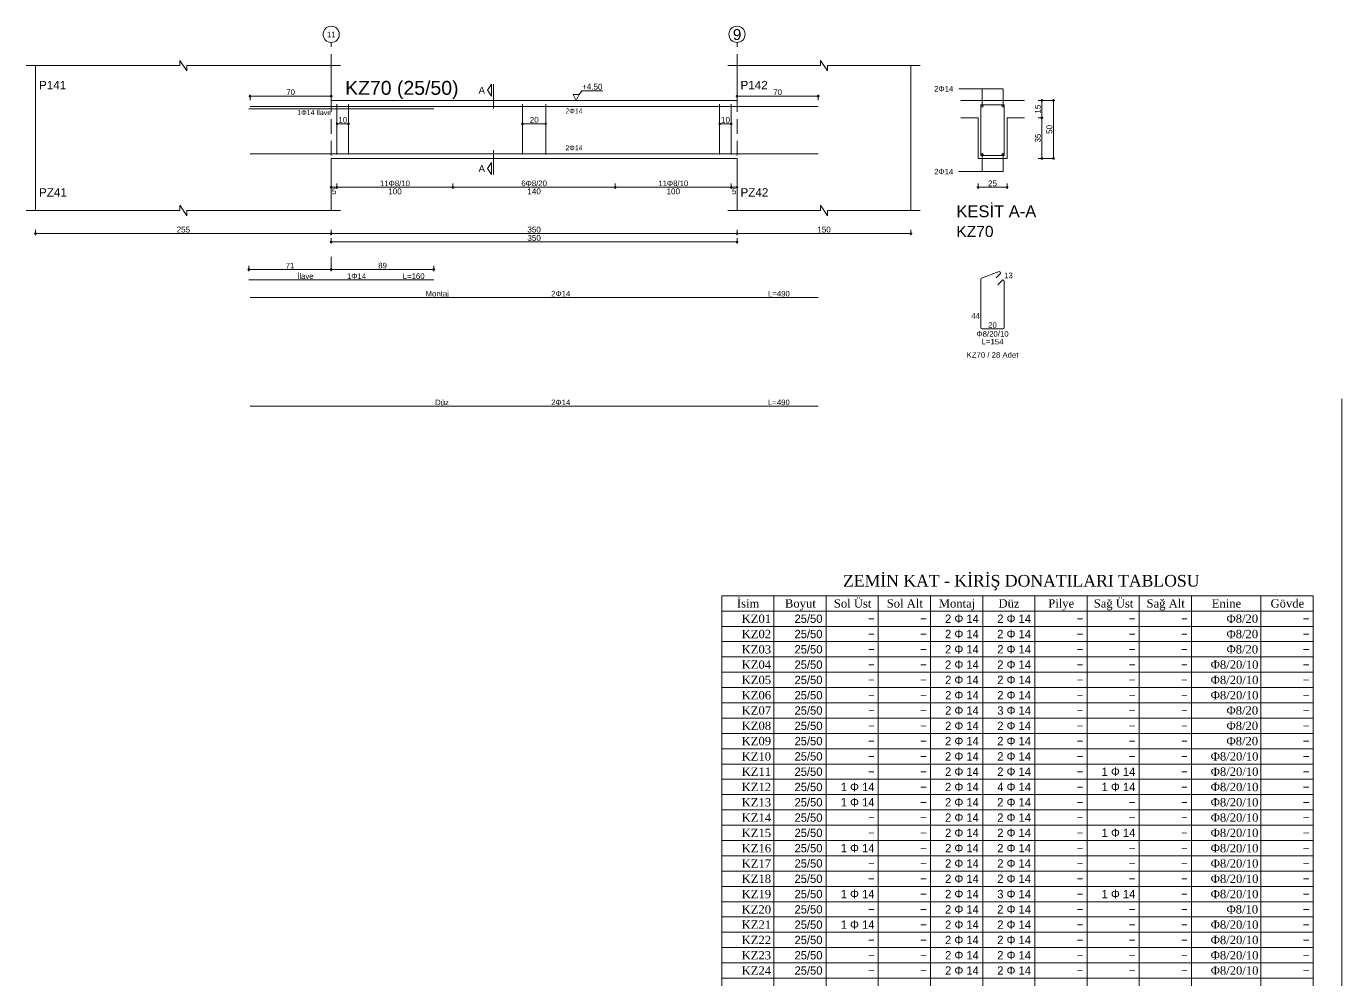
# Model space of a CAD drawing. Header units: millimetres. Extents: x 23801 to 80069, y 9628 to 14137.
# Drawn here: x 42310 to 44011, y 10992 to 12226 of the extents above; entities that cross this region are included whole.
import ezdxf

# ---------------------------------------------------------------- set-up
doc = ezdxf.new("R2010")
doc.units = ezdxf.units.MM
doc.linetypes.add('DASHDOT2', pattern=[12.7, 6.35, -3.175, 0, -3.175])
doc.linetypes.add('DASHED4', pattern=[18.75, 12.5, -6.25])
doc.layers.add('aks', color=251, linetype='DASHDOT2', lineweight=35)
for name, color, linetype in [('Donatı Metraj Tablosu', 7, 'Continuous'), ('Donatı Topl. Uzun. Yazısı', 7, 'Continuous'), ('Donatı Uz. Yazısı', 7, 'Continuous'), ('Donatı Yazısı', 7, 'Continuous'), ('Donatı Çizgisi', 7, 'Continuous'), ('Kiriş', 7, 'Continuous'), ('Standart', 7, 'Continuous'), ('Ölçülendirme', 7, 'Continuous')]:
    doc.layers.add(name, color=color, linetype=linetype)
doc.styles.add('arial_1_18', font='arial.ttf', dxfattribs={"height": 0.2})
doc.styles.add('symbol_1_18', font='symbol.ttf', dxfattribs={"height": 0.2})
doc.styles.add('times new roman_1_18', font='times.ttf', dxfattribs={"height": 0.2})

# ---------------------------------------------------------------- blocks, each defined once
blk = doc.blocks.new('IDE1071Entity7320')
at = {"layer": 'aks', "color": 30, "linetype": 'DASHED4', "lineweight": 5}
for points in [[(16121, 1648.7), (16121, 1783.7)], [(16471, 1648.7), (16471, 1783.7)], [(16121, 1587.7), (16121, 1598.7)]]:
    blk.add_lwpolyline(points, dxfattribs=at)
at = {"layer": 'aks', "color": 1, "linetype": 'Continuous', "lineweight": 5}
for centre in [(16121, 1790.7), (16471, 1790.7)]:
    blk.add_circle(centre, 7, dxfattribs=at)
at = {"layer": 'Donatı Çizgisi', "color": 5, "linetype": 'Continuous', "lineweight": 5}
for points in [[(16050, 1726.3), (16209.5, 1726.3)], [(16051, 1728.3), (16541, 1728.3)], [(16126, 1686.9), (16126, 1730.5)], [(16136, 1686.9), (16136, 1730.5)], [(16286, 1686.9), (16286, 1730.5)], [(16306, 1686.9), (16306, 1730.5)], [(16456, 1686.9), (16456, 1730.5)], [(16466, 1686.9), (16466, 1730.5)], [(16681.4, 1686.2), (16681.4, 1729.8)], [(16681.4, 1729.8), (16701.4, 1729.8)], [(16701.4, 1686.2), (16701.4, 1729.8)], [(16051, 1687.6), (16541, 1687.6)], [(16681.4, 1686.2), (16701.4, 1686.2)], [(16050, 1578.7), (16209.5, 1578.7)], [(16681.4, 1537.6), (16681.4, 1579.4)], [(16682, 1580.4), (16697, 1585.9)], [(16694.5, 1580.5), (16698.1, 1584.2)], [(16695.9, 1574.6), (16699.6, 1578.4)], [(16701.4, 1537.6), (16701.4, 1577.7)], [(16051, 1563.6), (16541, 1563.6)], [(16682.4, 1536.6), (16700.3, 1536.6)], [(16051, 1469.7), (16541, 1469.7)]]:
    blk.add_lwpolyline(points, dxfattribs=at)
for centre in [(16682.4, 1728.8), (16700.4, 1728.8), (16682.4, 1687.2), (16700.4, 1687.2)]:
    blk.add_circle(centre, 1, dxfattribs=at)
for centre, start, end in [((16682.4, 1579.4), 110, 180), ((16697.4, 1584.9), 315, 110), ((16700.3, 1577.7), 0, 135), ((16682.4, 1537.6), 180, 270), ((16700.3, 1537.6), 270, 0)]:
    blk.add_arc(centre, 1.02, start, end, dxfattribs=at)
at = {"layer": 'Kiriş', "color": 1, "linetype": 'Continuous', "lineweight": 5}
for points in [[(15858, 1763.7), (15990.5, 1763.7)], [(15866, 1638.7), (15866, 1763.7)], [(15990.5, 1763.7), (15990.5, 1768.2)], [(15996.5, 1759.2), (15990.5, 1768.2)], [(15996.5, 1759.2), (15996.5, 1763.7)], [(15996.5, 1763.7), (16129, 1763.7)], [(16121, 1733.7), (16121, 1763.7)], [(16463, 1763.7), (16543, 1763.7)], [(16471, 1733.7), (16471, 1763.7)], [(16543, 1763.7), (16543, 1768.2)], [(16549, 1759.2), (16543, 1768.2)], [(16549, 1763.7), (16629, 1763.7)], [(16549, 1759.2), (16549, 1763.7)], [(16621, 1638.7), (16621, 1763.7)], [(16121, 1733.7), (16471, 1733.7)], [(16663.9, 1733.7), (16718.9, 1733.7)], [(16663.9, 1718.7), (16678.9, 1718.7)], [(16678.9, 1683.6), (16678.9, 1718.7)], [(16703.9, 1718.7), (16718.9, 1718.7)], [(16703.9, 1683.6), (16703.9, 1718.7)], [(16121, 1683.6), (16471, 1683.6)], [(16121, 1638.7), (16121, 1683.6)], [(16471, 1638.7), (16471, 1683.6)], [(16678.9, 1683.6), (16703.9, 1683.6)], [(15858, 1638.7), (15990.5, 1638.7)], [(15996.5, 1634.2), (15990.5, 1643.2)], [(15990.5, 1638.7), (15990.5, 1643.2)], [(15996.5, 1638.7), (16129, 1638.7)], [(15996.5, 1634.2), (15996.5, 1638.7)], [(16463, 1638.7), (16543, 1638.7)], [(16549, 1634.2), (16543, 1643.2)], [(16543, 1638.7), (16543, 1643.2)], [(16549, 1638.7), (16629, 1638.7)], [(16549, 1634.2), (16549, 1638.7)]]:
    blk.add_lwpolyline(points, dxfattribs=at)
at = {"layer": 'Ölçülendirme', "color": 1, "linetype": 'Continuous', "lineweight": 5}
for points in [[(16255.8, 1742.4), (16259.3, 1747.7)], [(16259.3, 1737.2), (16259.3, 1747.7)], [(16261, 1726.7), (16261, 1747.7)], [(16050, 1737.3), (16122, 1737.3)], [(16051, 1734), (16051, 1738.5)], [(16121, 1734), (16121, 1738.5)], [(16259.3, 1737.2), (16255.8, 1742.4)], [(16332.3, 1733.7), (16329.8, 1738.7)], [(16329.8, 1738.7), (16334.8, 1738.7)], [(16334.8, 1738.7), (16332.3, 1733.7)], [(16334.8, 1738.7), (16337.3, 1742)], [(16337.3, 1742), (16355, 1742)], [(16470, 1737.3), (16542, 1737.3)], [(16471, 1734), (16471, 1738.5)], [(16541, 1734), (16541, 1738.5)], [(16662.4, 1743.8), (16700.4, 1743.8)], [(16682.4, 1728.8), (16682.4, 1743.8)], [(16700.4, 1728.8), (16700.4, 1743.8)], [(16332.3, 1733.7), (16332.3, 1733.7)], [(16730.6, 1733.7), (16745.1, 1733.7)], [(16733.9, 1682.7), (16733.9, 1734.7)], [(16743.9, 1682.7), (16743.9, 1734.7)], [(16126, 1713.5), (16136, 1713.5)], [(16286, 1713.5), (16306, 1713.5)], [(16456, 1713.5), (16466, 1713.5)], [(16730.6, 1718.7), (16735.1, 1718.7)], [(16261, 1669.7), (16261, 1690.7)], [(16255.8, 1674.9), (16259.3, 1680.2)], [(16259.3, 1669.7), (16259.3, 1680.2)], [(16682.4, 1672.2), (16682.4, 1687.2)], [(16700.4, 1672.2), (16700.4, 1687.2)], [(16730.6, 1683.6), (16745.1, 1683.6)], [(16259.3, 1669.7), (16255.8, 1674.9)], [(16662.4, 1672.2), (16700.4, 1672.2)], [(16120, 1658.7), (16472, 1658.7)], [(16121, 1657.4), (16121, 1661.9)], [(16126, 1657.4), (16126, 1661.9)], [(16226, 1657.4), (16226, 1661.9)], [(16366, 1657.4), (16366, 1661.9)], [(16466, 1657.4), (16466, 1661.9)], [(16471, 1657.4), (16471, 1661.9)], [(16677.9, 1658.7), (16704.9, 1658.7)], [(16678.9, 1657.4), (16678.9, 1661.9)], [(16703.9, 1657.4), (16703.9, 1661.9)], [(15865, 1618.7), (16622, 1618.7)], [(15866, 1617.4), (15866, 1621.9)], [(16120, 1611.5), (16472, 1611.5)], [(16121, 1617.4), (16121, 1621.9)], [(16121, 1610.2), (16121, 1614.7)], [(16471, 1617.4), (16471, 1621.9)], [(16471, 1610.2), (16471, 1614.7)], [(16621, 1617.4), (16621, 1621.9)], [(16050, 1586.4), (16050, 1590.9)], [(16121, 1586.4), (16121, 1590.9)], [(16121, 1586.4), (16121, 1590.9)], [(16209.5, 1586.4), (16209.5, 1590.9)], [(16049, 1587.7), (16122, 1587.7)], [(16120, 1587.7), (16210.5, 1587.7)]]:
    blk.add_lwpolyline(points, dxfattribs=at)
for centre in [(16051, 1737.3), (16121, 1737.3), (16471, 1737.3), (16541, 1737.3), (16733.9, 1733.7), (16743.9, 1733.7), (16126, 1713.5), (16136, 1713.5), (16286, 1713.5), (16306, 1713.5), (16456, 1713.5), (16466, 1713.5), (16733.9, 1718.7), (16733.9, 1683.6), (16743.9, 1683.6), (16121, 1658.7), (16126, 1658.7), (16126, 1658.7), (16226, 1658.7), (16226, 1658.7), (16366, 1658.7), (16366, 1658.7), (16466, 1658.7), (16466, 1658.7), (16471, 1658.7), (16678.9, 1658.7), (16703.9, 1658.7), (15866, 1618.7), (16121, 1618.7), (16121, 1618.7), (16121, 1611.5), (16471, 1618.7), (16471, 1618.7), (16471, 1611.5), (16621, 1618.7), (16050, 1587.7), (16121, 1587.7), (16121, 1587.7), (16209.5, 1587.7)]:
    blk.add_circle(centre, 0.75, dxfattribs=at)
at = {"layer": 'aks', "color": 1, "linetype": 'Continuous', "lineweight": 5, "style": 'arial_1_18'}
for s, height, p in [('11', 4.73, (16117.4, 1788.2)), ('9', 9.45, (16467.4, 1785.8))]:
    blk.add_text(s, height=height, dxfattribs=at).set_placement(p)
at = {"layer": 'Donatı Topl. Uzun. Yazısı', "color": 1, "linetype": 'Continuous', "lineweight": 5, "style": 'arial_1_18'}
for s, p in [('L=160', (16182.7, 1579.6)), ('L=490', (16497.7, 1564.5)), ('L=154', (16682, 1523.1)), ('L=490', (16497.7, 1470.7))]:
    blk.add_text(s, height=4.8, dxfattribs=at).set_placement(p)
at = {"layer": 'Donatı Uz. Yazısı', "color": 1, "linetype": 'Continuous', "lineweight": 5, "style": 'arial_1_18'}
for s, p in [('13', (16701.4, 1580.2)), ('44', (16673, 1545.3)), ('20', (16687.6, 1537.5))]:
    blk.add_text(s, height=4.8, dxfattribs=at).set_placement(p)
at = {"layer": 'Donatı Yazısı', "color": 5, "linetype": 'Continuous', "lineweight": 5, "style": 'arial_1_18'}
for s, height, p in [('2Φ14', 4.8, (16641, 1741.3)), ('1Φ14 İlave', 4.32, (16091.7, 1721)), ('2Φ14', 4.8, (16641, 1669.8)), ('1Φ14', 4.8, (16134.6, 1579.6)), ('2Φ14', 4.8, (16310.7, 1564.5)), ('Φ8/20/10', 4.8, (16677.5, 1529.8)), ('KZ70 / 28 Adet', 4.8, (16669, 1511.6)), ('2Φ14', 4.8, (16310.7, 1470.7))]:
    blk.add_text(s, height=height, dxfattribs=at).set_placement(p)
for p in [(16323, 1722.4), (16323, 1690.6)]:
    blk.add_text('2Φ14', height=4.32, rotation=360, dxfattribs=at).set_placement(p)
at = {"layer": 'Donatı Yazısı', "color": 1, "linetype": 'Continuous', "lineweight": 5, "style": 'arial_1_18'}
for s, p in [('İlave', (16091.7, 1579.6)), ('Montaj', (16202.4, 1564.5)), ('Düz', (16210.6, 1470.7))]:
    blk.add_text(s, height=4.8, dxfattribs=at).set_placement(p)
at = {"layer": 'Kiriş', "color": 1, "linetype": 'Continuous', "lineweight": 5, "style": 'arial_1_18'}
for s, height, p in [('P141', 7.2, (15869, 1743.3)), ('KZ70 (25/50)', 12, (16133, 1738.5)), ('P142', 7.2, (16474, 1743.3)), ('PZ41', 7.2, (15869, 1650.7)), ('PZ42', 7.2, (16474, 1650.7)), ('KESİT A-A', 10.2, (16660.2, 1632.9)), ('KZ70', 9.6, (16660.2, 1615.8))]:
    blk.add_text(s, height=height, dxfattribs=at).set_placement(p)
at = {"layer": 'Ölçülendirme', "color": 1, "linetype": 'Continuous', "lineweight": 5, "style": 'arial_1_18'}
for s, height, p in [('+4.50', 5, (16337.3, 1743)), ('70', 4.8, (16082.3, 1738.3)), ('A', 5.95, (16248.1, 1739.4)), ('70', 4.8, (16502.3, 1738.3)), ('A', 5.95, (16248.1, 1671.9)), ('5', 5, (16121.6, 1652.7)), ('100', 5, (16170.2, 1652.7)), ('140', 5, (16290.2, 1652.7)), ('100', 5, (16410.2, 1652.7)), ('5', 5, (16466.6, 1652.7)), ('25', 5, (16687.5, 1659.6)), ('255', 5, (15987.7, 1619.7)), ('350', 5, (16290.2, 1619.7)), ('150', 5, (16540.2, 1619.7)), ('350', 5, (16290.2, 1612.5))]:
    blk.add_text(s, height=height, dxfattribs=at).set_placement(p)
for s, rotation, p in [('15', 90, (16732.9, 1722.3)), ('10', 360, (16127.2, 1714.4)), ('20', 360, (16292.2, 1714.4)), ('10', 360, (16457.2, 1714.4)), ('35', 90, (16732.9, 1697.3)), ('50', 90, (16742.9, 1704.8))]:
    blk.add_text(s, height=5, rotation=rotation, dxfattribs=at).set_placement(p)
at = {"layer": 'Ölçülendirme', "color": 5, "linetype": 'Continuous', "lineweight": 5, "style": 'arial_1_18'}
for s, p in [('11Φ8/10', (16163.1, 1659.7)), ('6Φ8/20', (16285, 1659.7)), ('11Φ8/10', (16403.1, 1659.7)), ('71', (16081.8, 1588.7)), ('89', (16161.6, 1588.7))]:
    blk.add_text(s, height=4.8, dxfattribs=at).set_placement(p)
blk = doc.blocks.new('IDE1071Entity7340')
at = {"layer": 'Donatı Metraj Tablosu', "color": 1, "linetype": 'Continuous', "lineweight": 5}
for points in [[(28798, 774.4), (29138, 774.4)], [(28798, 774.4), (28798, 0)], [(28828, 774.4), (28828, 0)], [(28858, 774.4), (28858, 0)], [(28888, 774.4), (28888, 0)], [(28918, 774.4), (28918, 0)], [(28948, 774.4), (28948, 0)], [(28978, 774.4), (28978, 0)], [(29008, 774.4), (29008, 0)], [(29038, 774.4), (29038, 0)], [(29068, 774.4), (29068, 0)], [(29108, 774.4), (29108, 0)], [(29138, 774.4), (29138, 0)], [(28798, 765.6), (29138, 765.6)], [(28798, 756.8), (29138, 756.8)], [(28798, 748), (29138, 748)], [(28798, 739.2), (29138, 739.2)], [(28798, 730.4), (29138, 730.4)], [(28798, 721.6), (29138, 721.6)], [(28798, 712.8), (29138, 712.8)], [(28798, 704), (29138, 704)], [(28798, 695.2), (29138, 695.2)], [(28798, 686.4), (29138, 686.4)], [(28798, 677.6), (29138, 677.6)], [(28798, 668.8), (29138, 668.8)], [(28798, 660), (29138, 660)], [(28798, 651.2), (29138, 651.2)], [(28798, 642.4), (29138, 642.4)], [(28798, 633.6), (29138, 633.6)], [(28798, 624.8), (29138, 624.8)], [(28798, 616), (29138, 616)], [(28798, 607.2), (29138, 607.2)], [(28798, 598.4), (29138, 598.4)], [(28798, 589.6), (29138, 589.6)], [(28798, 580.8), (29138, 580.8)], [(28798, 572), (29138, 572)], [(28798, 563.2), (29138, 563.2)], [(28798, 554.4), (29138, 554.4)]]:
    blk.add_lwpolyline(points, dxfattribs=at)
for s, height, style, p in [('ZEMİN KAT - KİRİŞ DONATILARI TABLOSU', 6.72, 'times new roman_1_18', (28867.71, 779.68)), ('İsim', 4.8, 'times new roman_1_18', (28806.69, 767.6)), ('Boyut', 4.8, 'times new roman_1_18', (28834.32, 767.6)), ('Sol Üst', 4.8, 'times new roman_1_18', (28862.45, 767.6)), ('Sol Alt', 4.8, 'times new roman_1_18', (28892.84, 767.6)), ('Montaj', 4.8, 'times new roman_1_18', (28922.75, 767.6)), ('Düz', 4.8, 'times new roman_1_18', (28957.09, 767.6)), ('Pilye', 4.8, 'times new roman_1_18', (28985.7, 767.6)), ('Sağ Üst', 4.8, 'times new roman_1_18', (29011.86, 767.6)), ('Sağ Alt', 4.8, 'times new roman_1_18', (29042.25, 767.6)), ('Enine', 4.8, 'times new roman_1_18', (29079.72, 767.6)), ('Gövde', 4.8, 'times new roman_1_18', (29113.54, 767.6)), ('KZ01', 4.8, 'times new roman_1_18', (28809.44, 758.8)), ('25/50', 4.8, 'symbol_1_18', (28839.83, 758.8)), ('-', 4.8, 'symbol_1_18', (28882.1, 758.8)), ('-', 4.8, 'symbol_1_18', (28912.1, 758.8)), ('2 F 14', 4.8, 'symbol_1_18', (28926.39, 758.8)), ('2 F 14', 4.8, 'symbol_1_18', (28956.39, 758.8)), ('-', 4.8, 'symbol_1_18', (29002.1, 758.8)), ('-', 4.8, 'symbol_1_18', (29032.1, 758.8)), ('-', 4.8, 'symbol_1_18', (29062.1, 758.8)), ('Φ8/20', 4.8, 'times new roman_1_18', (29088.19, 758.8)), ('-', 4.8, 'symbol_1_18', (29132.1, 758.8)), ('KZ02', 4.8, 'times new roman_1_18', (28809.44, 750)), ('25/50', 4.8, 'symbol_1_18', (28839.83, 750)), ('-', 4.8, 'symbol_1_18', (28882.1, 750)), ('-', 4.8, 'symbol_1_18', (28912.1, 750)), ('2 F 14', 4.8, 'symbol_1_18', (28926.39, 750)), ('2 F 14', 4.8, 'symbol_1_18', (28956.39, 750)), ('-', 4.8, 'symbol_1_18', (29002.1, 750)), ('-', 4.8, 'symbol_1_18', (29032.1, 750)), ('-', 4.8, 'symbol_1_18', (29062.1, 750)), ('Φ8/20', 4.8, 'times new roman_1_18', (29088.19, 750)), ('-', 4.8, 'symbol_1_18', (29132.1, 750)), ('KZ03', 4.8, 'times new roman_1_18', (28809.44, 741.2)), ('25/50', 4.8, 'symbol_1_18', (28839.83, 741.2)), ('-', 4.8, 'symbol_1_18', (28882.1, 741.2)), ('-', 4.8, 'symbol_1_18', (28912.1, 741.2)), ('2 F 14', 4.8, 'symbol_1_18', (28926.39, 741.2)), ('2 F 14', 4.8, 'symbol_1_18', (28956.39, 741.2)), ('-', 4.8, 'symbol_1_18', (29002.1, 741.2)), ('-', 4.8, 'symbol_1_18', (29032.1, 741.2)), ('-', 4.8, 'symbol_1_18', (29062.1, 741.2)), ('Φ8/20', 4.8, 'times new roman_1_18', (29088.19, 741.2)), ('-', 4.8, 'symbol_1_18', (29132.1, 741.2)), ('KZ04', 4.8, 'times new roman_1_18', (28809.44, 732.4)), ('25/50', 4.8, 'symbol_1_18', (28839.83, 732.4)), ('-', 4.8, 'symbol_1_18', (28882.1, 732.4)), ('-', 4.8, 'symbol_1_18', (28912.1, 732.4)), ('2 F 14', 4.8, 'symbol_1_18', (28926.39, 732.4)), ('2 F 14', 4.8, 'symbol_1_18', (28956.39, 732.4)), ('-', 4.8, 'symbol_1_18', (29002.1, 732.4)), ('-', 4.8, 'symbol_1_18', (29032.1, 732.4)), ('-', 4.8, 'symbol_1_18', (29062.1, 732.4)), ('Φ8/20/10', 4.8, 'times new roman_1_18', (29079.11, 732.4)), ('-', 4.8, 'symbol_1_18', (29132.1, 732.4)), ('KZ05', 4.8, 'times new roman_1_18', (28809.44, 723.6)), ('25/50', 4.8, 'symbol_1_18', (28839.83, 723.6)), ('-', 4.8, 'symbol_1_18', (28882.1, 723.6)), ('-', 4.8, 'symbol_1_18', (28912.1, 723.6)), ('2 F 14', 4.8, 'symbol_1_18', (28926.39, 723.6)), ('2 F 14', 4.8, 'symbol_1_18', (28956.39, 723.6)), ('-', 4.8, 'symbol_1_18', (29002.1, 723.6)), ('-', 4.8, 'symbol_1_18', (29032.1, 723.6)), ('-', 4.8, 'symbol_1_18', (29062.1, 723.6)), ('Φ8/20/10', 4.8, 'times new roman_1_18', (29079.11, 723.6)), ('-', 4.8, 'symbol_1_18', (29132.1, 723.6)), ('KZ06', 4.8, 'times new roman_1_18', (28809.44, 714.8)), ('25/50', 4.8, 'symbol_1_18', (28839.83, 714.8)), ('2 F 14', 4.8, 'symbol_1_18', (28926.39, 714.8)), ('2 F 14', 4.8, 'symbol_1_18', (28956.39, 714.8)), ('Φ8/20/10', 4.8, 'times new roman_1_18', (29079.11, 714.8)), ('25/50', 4.8, 'symbol_1_18', (28839.83, 706)), ('-', 4.8, 'symbol_1_18', (28882.1, 714.8)), ('-', 4.8, 'symbol_1_18', (28912.1, 714.8)), ('-', 4.8, 'symbol_1_18', (29002.1, 714.8)), ('-', 4.8, 'symbol_1_18', (29032.1, 714.8)), ('-', 4.8, 'symbol_1_18', (29062.1, 714.8)), ('-', 4.8, 'symbol_1_18', (29132.1, 714.8)), ('KZ07', 4.8, 'times new roman_1_18', (28809.44, 706)), ('-', 4.8, 'symbol_1_18', (28882.1, 706)), ('-', 4.8, 'symbol_1_18', (28912.1, 706)), ('2 F 14', 4.8, 'symbol_1_18', (28926.39, 706)), ('3 F 14', 4.8, 'symbol_1_18', (28956.39, 706)), ('-', 4.8, 'symbol_1_18', (29002.1, 706)), ('-', 4.8, 'symbol_1_18', (29032.1, 706)), ('-', 4.8, 'symbol_1_18', (29062.1, 706)), ('Φ8/20', 4.8, 'times new roman_1_18', (29088.19, 706)), ('-', 4.8, 'symbol_1_18', (29132.1, 706)), ('KZ08', 4.8, 'times new roman_1_18', (28809.44, 697.2)), ('25/50', 4.8, 'symbol_1_18', (28839.83, 697.2)), ('-', 4.8, 'symbol_1_18', (28882.1, 697.2)), ('-', 4.8, 'symbol_1_18', (28912.1, 697.2)), ('2 F 14', 4.8, 'symbol_1_18', (28926.39, 697.2)), ('2 F 14', 4.8, 'symbol_1_18', (28956.39, 697.2)), ('-', 4.8, 'symbol_1_18', (29002.1, 697.2)), ('-', 4.8, 'symbol_1_18', (29032.1, 697.2)), ('-', 4.8, 'symbol_1_18', (29062.1, 697.2)), ('Φ8/20', 4.8, 'times new roman_1_18', (29088.19, 697.2)), ('-', 4.8, 'symbol_1_18', (29132.1, 697.2)), ('KZ09', 4.8, 'times new roman_1_18', (28809.44, 688.4)), ('25/50', 4.8, 'symbol_1_18', (28839.83, 688.4)), ('-', 4.8, 'symbol_1_18', (28882.1, 688.4)), ('-', 4.8, 'symbol_1_18', (28912.1, 688.4)), ('2 F 14', 4.8, 'symbol_1_18', (28926.39, 688.4)), ('2 F 14', 4.8, 'symbol_1_18', (28956.39, 688.4)), ('-', 4.8, 'symbol_1_18', (29002.1, 688.4)), ('-', 4.8, 'symbol_1_18', (29032.1, 688.4)), ('-', 4.8, 'symbol_1_18', (29062.1, 688.4)), ('Φ8/20', 4.8, 'times new roman_1_18', (29088.19, 688.4)), ('-', 4.8, 'symbol_1_18', (29132.1, 688.4)), ('KZ10', 4.8, 'times new roman_1_18', (28809.44, 679.6)), ('25/50', 4.8, 'symbol_1_18', (28839.83, 679.6)), ('-', 4.8, 'symbol_1_18', (28882.1, 679.6)), ('-', 4.8, 'symbol_1_18', (28912.1, 679.6)), ('2 F 14', 4.8, 'symbol_1_18', (28926.39, 679.6)), ('2 F 14', 4.8, 'symbol_1_18', (28956.39, 679.6)), ('-', 4.8, 'symbol_1_18', (29002.1, 679.6)), ('-', 4.8, 'symbol_1_18', (29032.1, 679.6)), ('-', 4.8, 'symbol_1_18', (29062.1, 679.6)), ('Φ8/20/10', 4.8, 'times new roman_1_18', (29079.11, 679.6)), ('-', 4.8, 'symbol_1_18', (29132.1, 679.6)), ('KZ11', 4.8, 'times new roman_1_18', (28809.44, 670.8)), ('25/50', 4.8, 'symbol_1_18', (28839.83, 670.8)), ('-', 4.8, 'symbol_1_18', (28882.1, 670.8)), ('-', 4.8, 'symbol_1_18', (28912.1, 670.8)), ('2 F 14', 4.8, 'symbol_1_18', (28926.39, 670.8)), ('2 F 14', 4.8, 'symbol_1_18', (28956.39, 670.8)), ('-', 4.8, 'symbol_1_18', (29002.1, 670.8)), ('1 F 14', 4.8, 'symbol_1_18', (29016.39, 670.8)), ('-', 4.8, 'symbol_1_18', (29062.1, 670.8)), ('Φ8/20/10', 4.8, 'times new roman_1_18', (29079.11, 670.8)), ('-', 4.8, 'symbol_1_18', (29132.1, 670.8)), ('KZ12', 4.8, 'times new roman_1_18', (28809.44, 662)), ('25/50', 4.8, 'symbol_1_18', (28839.83, 662)), ('1 F 14', 4.8, 'symbol_1_18', (28866.39, 662)), ('2 F 14', 4.8, 'symbol_1_18', (28926.39, 662)), ('4 F 14', 4.8, 'symbol_1_18', (28956.39, 662)), ('1 F 14', 4.8, 'symbol_1_18', (29016.39, 662)), ('Φ8/20/10', 4.8, 'times new roman_1_18', (29079.11, 662)), ('KZ13', 4.8, 'times new roman_1_18', (28809.44, 653.2)), ('25/50', 4.8, 'symbol_1_18', (28839.83, 653.2)), ('1 F 14', 4.8, 'symbol_1_18', (28866.39, 653.2)), ('-', 4.8, 'symbol_1_18', (28912.1, 662)), ('2 F 14', 4.8, 'symbol_1_18', (28926.39, 653.2)), ('2 F 14', 4.8, 'symbol_1_18', (28956.39, 653.2)), ('-', 4.8, 'symbol_1_18', (29002.1, 662)), ('-', 4.8, 'symbol_1_18', (29062.1, 662)), ('Φ8/20/10', 4.8, 'times new roman_1_18', (29079.11, 653.2)), ('-', 4.8, 'symbol_1_18', (29132.1, 662)), ('-', 4.8, 'symbol_1_18', (28912.1, 653.2)), ('-', 4.8, 'symbol_1_18', (29002.1, 653.2)), ('-', 4.8, 'symbol_1_18', (29032.1, 653.2)), ('-', 4.8, 'symbol_1_18', (29062.1, 653.2)), ('-', 4.8, 'symbol_1_18', (29132.1, 653.2)), ('KZ14', 4.8, 'times new roman_1_18', (28809.44, 644.4)), ('25/50', 4.8, 'symbol_1_18', (28839.83, 644.4)), ('-', 4.8, 'symbol_1_18', (28882.1, 644.4)), ('-', 4.8, 'symbol_1_18', (28912.1, 644.4)), ('2 F 14', 4.8, 'symbol_1_18', (28926.39, 644.4)), ('2 F 14', 4.8, 'symbol_1_18', (28956.39, 644.4)), ('-', 4.8, 'symbol_1_18', (29002.1, 644.4)), ('-', 4.8, 'symbol_1_18', (29032.1, 644.4)), ('-', 4.8, 'symbol_1_18', (29062.1, 644.4)), ('Φ8/20/10', 4.8, 'times new roman_1_18', (29079.11, 644.4)), ('-', 4.8, 'symbol_1_18', (29132.1, 644.4)), ('KZ15', 4.8, 'times new roman_1_18', (28809.44, 635.6)), ('25/50', 4.8, 'symbol_1_18', (28839.83, 635.6)), ('-', 4.8, 'symbol_1_18', (28882.1, 635.6)), ('-', 4.8, 'symbol_1_18', (28912.1, 635.6)), ('2 F 14', 4.8, 'symbol_1_18', (28926.39, 635.6)), ('2 F 14', 4.8, 'symbol_1_18', (28956.39, 635.6)), ('-', 4.8, 'symbol_1_18', (29002.1, 635.6)), ('1 F 14', 4.8, 'symbol_1_18', (29016.39, 635.6)), ('-', 4.8, 'symbol_1_18', (29062.1, 635.6)), ('Φ8/20/10', 4.8, 'times new roman_1_18', (29079.11, 635.6)), ('-', 4.8, 'symbol_1_18', (29132.1, 635.6)), ('KZ16', 4.8, 'times new roman_1_18', (28809.44, 626.8)), ('25/50', 4.8, 'symbol_1_18', (28839.83, 626.8)), ('1 F 14', 4.8, 'symbol_1_18', (28866.39, 626.8)), ('-', 4.8, 'symbol_1_18', (28912.1, 626.8)), ('2 F 14', 4.8, 'symbol_1_18', (28926.39, 626.8)), ('2 F 14', 4.8, 'symbol_1_18', (28956.39, 626.8)), ('-', 4.8, 'symbol_1_18', (29002.1, 626.8)), ('-', 4.8, 'symbol_1_18', (29032.1, 626.8)), ('-', 4.8, 'symbol_1_18', (29062.1, 626.8)), ('Φ8/20/10', 4.8, 'times new roman_1_18', (29079.11, 626.8)), ('-', 4.8, 'symbol_1_18', (29132.1, 626.8)), ('KZ17', 4.8, 'times new roman_1_18', (28809.44, 618)), ('25/50', 4.8, 'symbol_1_18', (28839.83, 618)), ('-', 4.8, 'symbol_1_18', (28882.1, 618)), ('-', 4.8, 'symbol_1_18', (28912.1, 618)), ('2 F 14', 4.8, 'symbol_1_18', (28926.39, 618)), ('2 F 14', 4.8, 'symbol_1_18', (28956.39, 618)), ('-', 4.8, 'symbol_1_18', (29002.1, 618)), ('-', 4.8, 'symbol_1_18', (29032.1, 618)), ('-', 4.8, 'symbol_1_18', (29062.1, 618)), ('Φ8/20/10', 4.8, 'times new roman_1_18', (29079.11, 618)), ('-', 4.8, 'symbol_1_18', (29132.1, 618)), ('KZ18', 4.8, 'times new roman_1_18', (28809.44, 609.2)), ('25/50', 4.8, 'symbol_1_18', (28839.83, 609.2)), ('2 F 14', 4.8, 'symbol_1_18', (28926.39, 609.2)), ('2 F 14', 4.8, 'symbol_1_18', (28956.39, 609.2)), ('Φ8/20/10', 4.8, 'times new roman_1_18', (29079.11, 609.2)), ('KZ19', 4.8, 'times new roman_1_18', (28809.44, 600.4)), ('25/50', 4.8, 'symbol_1_18', (28839.83, 600.4)), ('1 F 14', 4.8, 'symbol_1_18', (28866.39, 600.4)), ('-', 4.8, 'symbol_1_18', (28882.1, 609.2)), ('-', 4.8, 'symbol_1_18', (28912.1, 609.2)), ('2 F 14', 4.8, 'symbol_1_18', (28926.39, 600.4)), ('3 F 14', 4.8, 'symbol_1_18', (28956.39, 600.4)), ('-', 4.8, 'symbol_1_18', (29002.1, 609.2)), ('1 F 14', 4.8, 'symbol_1_18', (29016.39, 600.4)), ('-', 4.8, 'symbol_1_18', (29032.1, 609.2)), ('-', 4.8, 'symbol_1_18', (29062.1, 609.2)), ('Φ8/20/10', 4.8, 'times new roman_1_18', (29079.11, 600.4)), ('-', 4.8, 'symbol_1_18', (29132.1, 609.2)), ('-', 4.8, 'symbol_1_18', (28912.1, 600.4)), ('-', 4.8, 'symbol_1_18', (29002.1, 600.4)), ('-', 4.8, 'symbol_1_18', (29062.1, 600.4)), ('-', 4.8, 'symbol_1_18', (29132.1, 600.4)), ('KZ20', 4.8, 'times new roman_1_18', (28809.44, 591.6)), ('25/50', 4.8, 'symbol_1_18', (28839.83, 591.6)), ('-', 4.8, 'symbol_1_18', (28882.1, 591.6)), ('-', 4.8, 'symbol_1_18', (28912.1, 591.6)), ('2 F 14', 4.8, 'symbol_1_18', (28926.39, 591.6)), ('2 F 14', 4.8, 'symbol_1_18', (28956.39, 591.6)), ('-', 4.8, 'symbol_1_18', (29002.1, 591.6)), ('-', 4.8, 'symbol_1_18', (29032.1, 591.6)), ('-', 4.8, 'symbol_1_18', (29062.1, 591.6)), ('Φ8/10', 4.8, 'times new roman_1_18', (29088.19, 591.6)), ('-', 4.8, 'symbol_1_18', (29132.1, 591.6)), ('KZ21', 4.8, 'times new roman_1_18', (28809.44, 582.8)), ('25/50', 4.8, 'symbol_1_18', (28839.83, 582.8)), ('1 F 14', 4.8, 'symbol_1_18', (28866.39, 582.8)), ('-', 4.8, 'symbol_1_18', (28912.1, 582.8)), ('2 F 14', 4.8, 'symbol_1_18', (28926.39, 582.8)), ('2 F 14', 4.8, 'symbol_1_18', (28956.39, 582.8)), ('-', 4.8, 'symbol_1_18', (29002.1, 582.8)), ('-', 4.8, 'symbol_1_18', (29032.1, 582.8)), ('-', 4.8, 'symbol_1_18', (29062.1, 582.8)), ('Φ8/20/10', 4.8, 'times new roman_1_18', (29079.11, 582.8)), ('-', 4.8, 'symbol_1_18', (29132.1, 582.8)), ('KZ22', 4.8, 'times new roman_1_18', (28809.44, 574)), ('25/50', 4.8, 'symbol_1_18', (28839.83, 574)), ('-', 4.8, 'symbol_1_18', (28882.1, 574)), ('-', 4.8, 'symbol_1_18', (28912.1, 574)), ('2 F 14', 4.8, 'symbol_1_18', (28926.39, 574)), ('2 F 14', 4.8, 'symbol_1_18', (28956.39, 574)), ('-', 4.8, 'symbol_1_18', (29002.1, 574)), ('-', 4.8, 'symbol_1_18', (29032.1, 574)), ('-', 4.8, 'symbol_1_18', (29062.1, 574)), ('Φ8/20/10', 4.8, 'times new roman_1_18', (29079.11, 574)), ('-', 4.8, 'symbol_1_18', (29132.1, 574)), ('KZ23', 4.8, 'times new roman_1_18', (28809.44, 565.2)), ('25/50', 4.8, 'symbol_1_18', (28839.83, 565.2)), ('-', 4.8, 'symbol_1_18', (28882.1, 565.2)), ('-', 4.8, 'symbol_1_18', (28912.1, 565.2)), ('2 F 14', 4.8, 'symbol_1_18', (28926.39, 565.2)), ('2 F 14', 4.8, 'symbol_1_18', (28956.39, 565.2)), ('-', 4.8, 'symbol_1_18', (29002.1, 565.2)), ('-', 4.8, 'symbol_1_18', (29032.1, 565.2)), ('-', 4.8, 'symbol_1_18', (29062.1, 565.2)), ('Φ8/20/10', 4.8, 'times new roman_1_18', (29079.11, 565.2)), ('-', 4.8, 'symbol_1_18', (29132.1, 565.2)), ('KZ24', 4.8, 'times new roman_1_18', (28809.44, 556.4)), ('25/50', 4.8, 'symbol_1_18', (28839.83, 556.4)), ('2 F 14', 4.8, 'symbol_1_18', (28926.39, 556.4)), ('2 F 14', 4.8, 'symbol_1_18', (28956.39, 556.4)), ('Φ8/20/10', 4.8, 'times new roman_1_18', (29079.11, 556.4)), ('-', 4.8, 'symbol_1_18', (28882.1, 556.4)), ('-', 4.8, 'symbol_1_18', (28912.1, 556.4)), ('-', 4.8, 'symbol_1_18', (29002.1, 556.4)), ('-', 4.8, 'symbol_1_18', (29032.1, 556.4)), ('-', 4.8, 'symbol_1_18', (29062.1, 556.4)), ('-', 4.8, 'symbol_1_18', (29132.1, 556.4))]:
    blk.add_text(s, height=height, dxfattribs=dict(at, style=style)).set_placement(p)

msp = doc.modelspace()

# ---------------------------------------------------------------- linework, layer by layer
at = {"layer": 'Standart', "color": 250, "linetype": 'Continuous', "lineweight": 5}
msp.add_lwpolyline([(44011.3, 11743.6), (44011.3, 9899.2)], dxfattribs=at)

# ---------------------------------------------------------------- block references
at = {"layer": 'Standart'}
for name, p, xscale, yscale, zscale in [('IDE1071Entity7320', (18522.5, 9529.4), 1.5, 1.5, 1.5), ('IDE1071Entity7340', (-21586.2, 9746.3), 2.25, 2.25, 2.25)]:
    msp.add_blockref(name, p, dxfattribs=dict(at, xscale=xscale, yscale=yscale, zscale=zscale))

doc.saveas('drawing.dxf')
